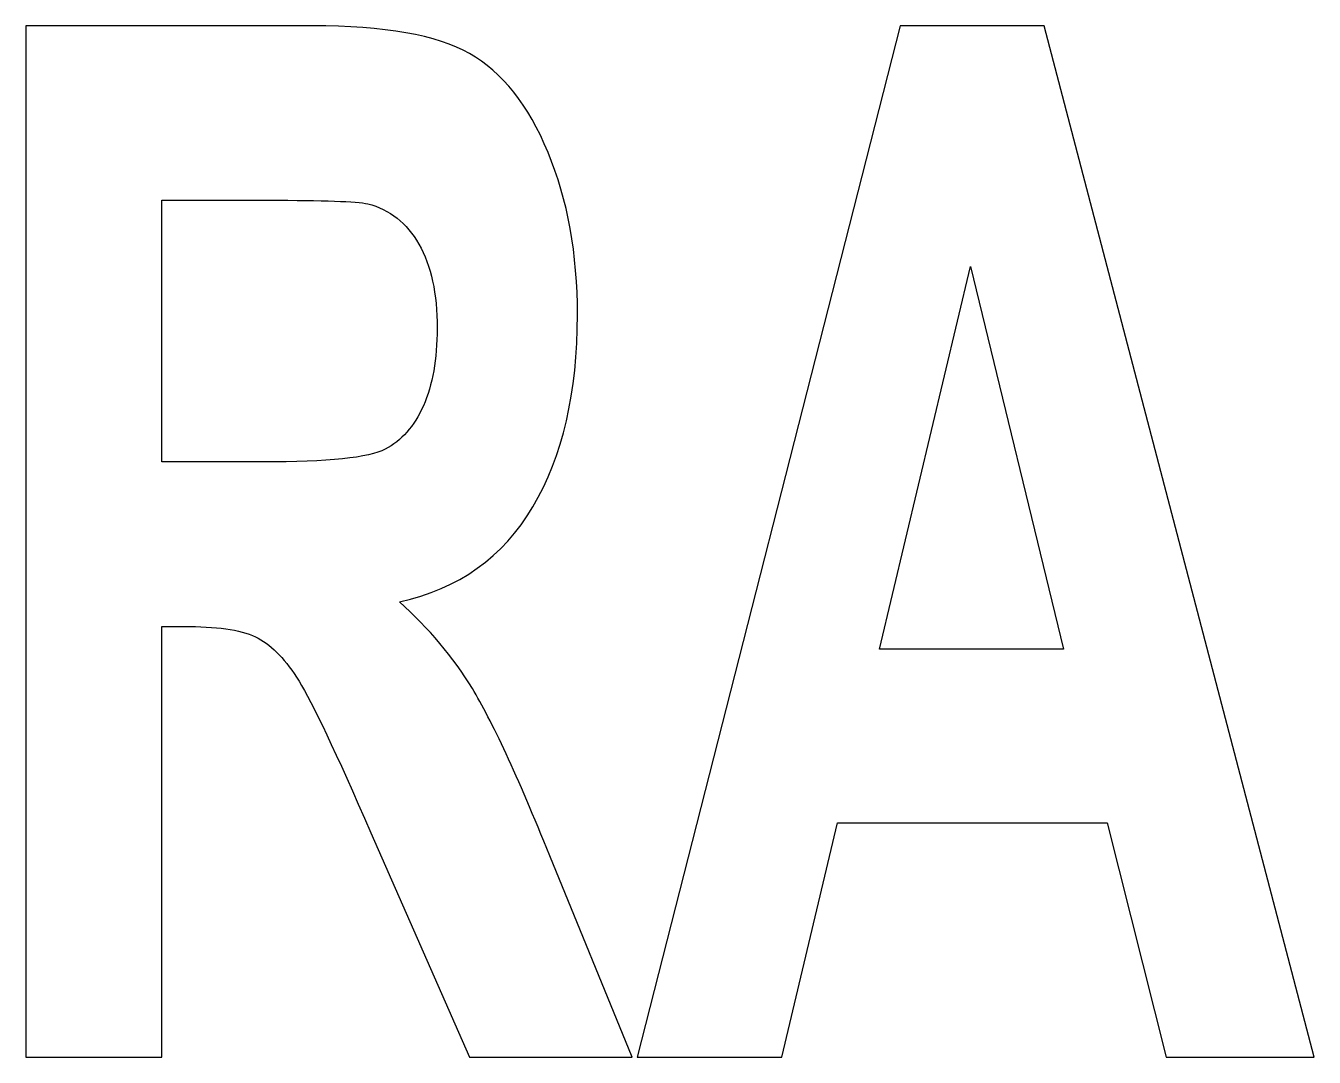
# Model space of a CAD drawing. Header units: centimetres. Extents: x -12.1 to 12.1, y -5 to 6.2.
# Drawn here: x -7.301 to -6.196, y -1.191 to -0.306 of the extents above; entities that cross this region are included whole.
import ezdxf

# ---------------------------------------------------------------- set-up
doc = ezdxf.new("R2010")
doc.units = ezdxf.units.CM
doc.header["$MEASUREMENT"] = 0
doc.layers.add('Layer 1', color=7, linetype='Continuous')

msp = doc.modelspace()

# ---------------------------------------------------------------- linework, layer by layer
at = {"layer": 'Layer 1', "color": 250}
for points, knots in [([(-7.30146, -1.19089), (-7.30146, -1.19089), (-7.30146, -0.3063), (-7.30146, -0.3063), (-7.30146, -0.3063), (-7.30146, -0.3063), (-7.05559, -0.3063), (-7.05559, -0.3063), (-7.05559, -0.3063), (-6.99377, -0.3063), (-6.94884, -0.31424), (-6.92082, -0.33012), (-6.92082, -0.33012), (-6.89282, -0.34601), (-6.87039, -0.37428), (-6.85353, -0.41488), (-6.85353, -0.41488), (-6.8367, -0.45553), (-6.82829, -0.50198), (-6.82829, -0.55428), (-6.82829, -0.55428), (-6.82829, -0.62066), (-6.84104, -0.67546), (-6.86655, -0.71874), (-6.86655, -0.71874), (-6.89208, -0.76197), (-6.93023, -0.78923), (-6.98099, -0.80045), (-6.98099, -0.80045), (-6.95577, -0.82304), (-6.93489, -0.84774), (-6.91847, -0.87469), (-6.91847, -0.87469), (-6.90201, -0.90164), (-6.87986, -0.94953), (-6.85196, -1.01828), (-6.85196, -1.01828), (-6.85196, -1.01828), (-6.78132, -1.19089), (-6.78132, -1.19089), (-6.78132, -1.19089), (-6.78132, -1.19089), (-6.92103, -1.19089), (-6.92103, -1.19089), (-6.92103, -1.19089), (-6.92103, -1.19089), (-7.00548, -0.99839), (-7.00548, -0.99839), (-7.00548, -0.99839), (-7.03547, -0.92958), (-7.05599, -0.88626), (-7.06706, -0.86835), (-7.06706, -0.86835), (-7.0781, -0.85044), (-7.0898, -0.83819), (-7.10218, -0.83154), (-7.10218, -0.83154), (-7.11452, -0.8249), (-7.13412, -0.82159), (-7.16097, -0.82159), (-7.16097, -0.82159), (-7.16097, -0.82159), (-7.18464, -0.82159), (-7.18464, -0.82159), (-7.18464, -0.82159), (-7.18464, -0.82159), (-7.18464, -1.19089), (-7.18464, -1.19089), (-7.18464, -1.19089), (-7.18464, -1.19089), (-7.30146, -1.19089), (-7.30146, -1.19089)], [0, 0, 0, 0, 0.0526316, 0.0526316, 0.0526316, 0.0526316, 0.1052632, 0.1052632, 0.1052632, 0.1052632, 0.1578947, 0.1578947, 0.1578947, 0.1578947, 0.2105263, 0.2105263, 0.2105263, 0.2105263, 0.2631579, 0.2631579, 0.2631579, 0.2631579, 0.3157895, 0.3157895, 0.3157895, 0.3157895, 0.3684211, 0.3684211, 0.3684211, 0.3684211, 0.4210526, 0.4210526, 0.4210526, 0.4210526, 0.4736842, 0.4736842, 0.4736842, 0.4736842, 0.5263158, 0.5263158, 0.5263158, 0.5263158, 0.5789474, 0.5789474, 0.5789474, 0.5789474, 0.6315789, 0.6315789, 0.6315789, 0.6315789, 0.6842105, 0.6842105, 0.6842105, 0.6842105, 0.7368421, 0.7368421, 0.7368421, 0.7368421, 0.7894737, 0.7894737, 0.7894737, 0.7894737, 0.8421053, 0.8421053, 0.8421053, 0.8421053, 0.8947368, 0.8947368, 0.8947368, 0.8947368, 1, 1, 1, 1]), ([(-6.19646, -1.19089), (-6.19646, -1.19089), (-6.32354, -1.19089), (-6.32354, -1.19089), (-6.32354, -1.19089), (-6.32354, -1.19089), (-6.37406, -0.98995), (-6.37406, -0.98995), (-6.37406, -0.98995), (-6.37406, -0.98995), (-6.60532, -0.98995), (-6.60532, -0.98995), (-6.60532, -0.98995), (-6.60532, -0.98995), (-6.65307, -1.19089), (-6.65307, -1.19089), (-6.65307, -1.19089), (-6.65307, -1.19089), (-6.77698, -1.19089), (-6.77698, -1.19089), (-6.77698, -1.19089), (-6.77698, -1.19089), (-6.55163, -0.3063), (-6.55163, -0.3063), (-6.55163, -0.3063), (-6.55163, -0.3063), (-6.42813, -0.3063), (-6.42813, -0.3063), (-6.42813, -0.3063), (-6.42813, -0.3063), (-6.19646, -1.19089), (-6.19646, -1.19089)], [0, 0, 0, 0, 0.1111111, 0.1111111, 0.1111111, 0.1111111, 0.2222222, 0.2222222, 0.2222222, 0.2222222, 0.3333333, 0.3333333, 0.3333333, 0.3333333, 0.4444444, 0.4444444, 0.4444444, 0.4444444, 0.5555556, 0.5555556, 0.5555556, 0.5555556, 0.6666667, 0.6666667, 0.6666667, 0.6666667, 0.7777778, 0.7777778, 0.7777778, 0.7777778, 1, 1, 1, 1]), ([(-7.18464, -0.68036), (-7.18464, -0.68036), (-7.09822, -0.68036), (-7.09822, -0.68036), (-7.09822, -0.68036), (-7.04219, -0.68036), (-7.00719, -0.67675), (-6.99325, -0.66953), (-6.99325, -0.66953), (-6.9793, -0.66227), (-6.96838, -0.64984), (-6.96048, -0.63214), (-6.96048, -0.63214), (-6.95259, -0.61446), (-6.94866, -0.5923), (-6.94866, -0.56575), (-6.94866, -0.56575), (-6.94866, -0.53596), (-6.95385, -0.51196), (-6.96424, -0.49365), (-6.96424, -0.49365), (-6.97464, -0.47533), (-6.98928, -0.4638), (-7.00824, -0.45896), (-7.00824, -0.45896), (-7.0177, -0.45696), (-7.04612, -0.45594), (-7.09348, -0.45594), (-7.09348, -0.45594), (-7.09348, -0.45594), (-7.18464, -0.45594), (-7.18464, -0.45594), (-7.18464, -0.45594), (-7.18464, -0.45594), (-7.18464, -0.68036), (-7.18464, -0.68036)], [0, 0, 0, 0, 0.1, 0.1, 0.1, 0.1, 0.2, 0.2, 0.2, 0.2, 0.3, 0.3, 0.3, 0.3, 0.4, 0.4, 0.4, 0.4, 0.5, 0.5, 0.5, 0.5, 0.6, 0.6, 0.6, 0.6, 0.7, 0.7, 0.7, 0.7, 0.8, 0.8, 0.8, 0.8, 1, 1, 1, 1]), ([(-6.41154, -0.84092), (-6.41154, -0.84092), (-6.49127, -0.51266), (-6.49127, -0.51266), (-6.49127, -0.51266), (-6.49127, -0.51266), (-6.56939, -0.84092), (-6.56939, -0.84092), (-6.56939, -0.84092), (-6.56939, -0.84092), (-6.41154, -0.84092), (-6.41154, -0.84092)], [0, 0, 0, 0, 0.25, 0.25, 0.25, 0.25, 0.5, 0.5, 0.5, 0.5, 1, 1, 1, 1])]:
    msp.add_open_spline(points, degree=3, knots=knots, dxfattribs=at)

doc.saveas('drawing.dxf')
